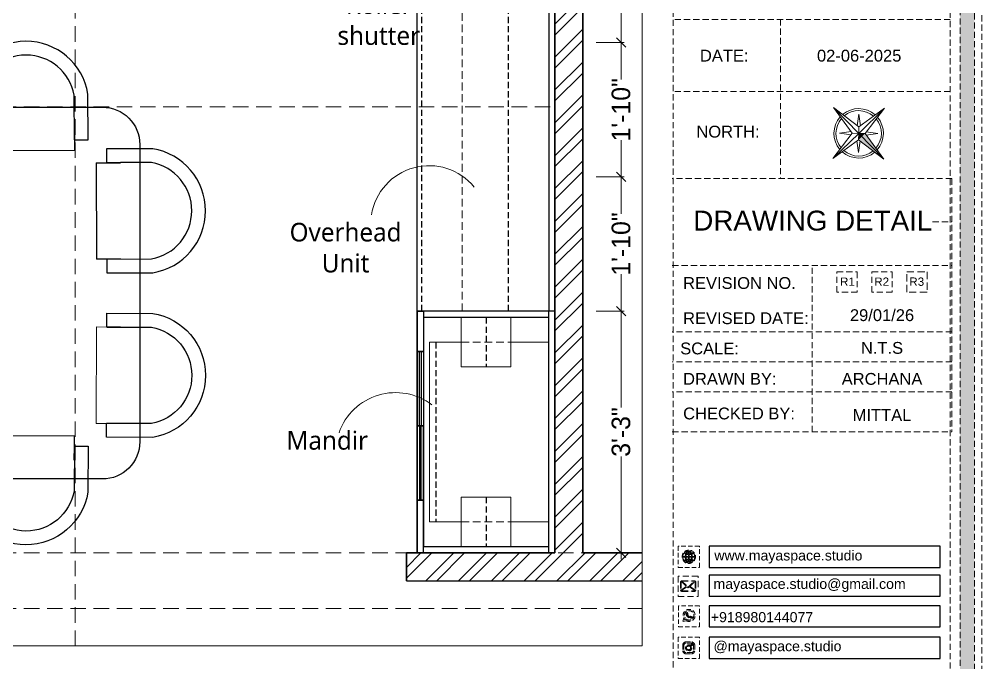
# Model space of a CAD drawing. Header units: millimetres. Extents: x 56222 to 3066687, y -650199 to -121287.
# Drawn here: x 140081.4 to 140236.8, y -185705.1 to -185601.3 of the extents above; entities that cross this region are included whole.
import ezdxf
from ezdxf.enums import TextEntityAlignment as Align

# ---------------------------------------------------------------- set-up
doc = ezdxf.new("R2010")
doc.units = ezdxf.units.MM
doc.header["$MEASUREMENT"] = 0
doc.header["$PDMODE"] = 35
for name, pattern in [('DASHED', [0.75, 0.5, -0.25]), ('DASHED2', [0.375, 0.25, -0.125]), ('DASHEDX2', [1.5, 1, -0.5]), ('HIDDEN', [0.375, 0.25, -0.125])]:
    doc.linetypes.add(name, pattern=pattern)
doc.layers.get('Defpoints').update_dxf_attribs({"color": 220})
doc.layers.add('AR HATCH-7', color=7, linetype='Continuous')
doc.layers.add('str coll', color=6, linetype='Continuous')
for name, color, linetype, lineweight in [('Dimension', 10, 'DASHEDX2', 20), ('el', 7, 'Continuous', 20), ('FIRST FLOOR ( DW_RAIL )', 7, 'Continuous', 9), ('FUR1', 22, 'Continuous', 0), ('FURNITURE', 32, 'Continuous', 9), ('furniture dimensions', 1, 'DASHED', 0), ('GROUND FLOOR', 7, 'Continuous', 9), ('Labelling', 1, 'Continuous', 25), ('NAME PLATE', 7, 'Continuous', 25), ('title block', 7, 'Continuous', 9), ('wall', 7, 'Continuous', 30)]:
    doc.layers.add(name, color=color, linetype=linetype, lineweight=lineweight)
doc.layers.add('hatch', color=250, linetype='Continuous', lineweight=9, transparency=0.5)
doc.styles.add('Arial', font='arial.ttf')
doc.styles.add('century g', font='GOTHIC.TTF')
doc.styles.get("Standard").update_dxf_attribs({"font": 'arial.ttf', "height": 6})
doc.styles.add('style4', font='ARIALN.TTF')
doc.dimstyles.new('Archana', dxfattribs={"dimtxt": 2, "dimasz": 0.75, "dimexe": 0.5, "dimexo": 0.5, "dimgap": 0, "dimtad": 0, "dimzin": 0, "dimdsep": 46, "dimlunit": 4, "dimtxsty": 'century g', "dimblk": 'OBLIQUE', "dimcen": 0, "dimdle": 1, "dimclrd": 256, "dimclre": 256, "dimclrt": 256, "dimadec": 0, "dimazin": 0, "dimtfac": 1, "dimtofl": 0, "dimtmove": 1, "dimatfit": 3, "dimfxl": 1, "dimfxlon": 1, "dimtolj": 1, "dimtzin": 0, "dimlwd": -1, "dimlwe": -1, "dimarcsym": 0})
pattern_1 = [(45, (-129.534, -1486.0235), (-2.65165043, 2.65165043), []), (45, (-127.7663, -1486.0235), (-2.65165043, 2.65165043), [])]

# ---------------------------------------------------------------- blocks, each defined once
blk = doc.blocks.new('SD DSD')
at = {"layer": 'FURNITURE', "lineweight": 25}
for p, q in [((3348486.7, -514623.32), (3348486.68, -514619.42)), ((3348502.23, -514619.34), (3348502.25, -514623.25)), ((3348486.7, -514623.32), (3348502.25, -514623.25)), ((3348483.69, -514625.26), (3348479.79, -514625.25)), ((3348483.69, -514625.26), (3348483.66, -514640.81)), ((3348505.76, -514625.26), (3348509.66, -514625.25)), ((3348505.76, -514625.26), (3348505.79, -514640.81)), ((3348479.75, -514640.8), (3348483.66, -514640.81)), ((3348509.7, -514640.8), (3348505.79, -514640.81)), ((3348479.75, -514651.77), (3348483.66, -514651.76)), ((3348483.69, -514667.31), (3348483.66, -514651.76)), ((3348483.69, -514667.31), (3348479.79, -514667.32)), ((3348486.7, -514669.25), (3348486.68, -514673.16)), ((3348486.7, -514669.25), (3348502.25, -514669.32)), ((3348502.23, -514673.23), (3348502.25, -514669.32))]:
    blk.add_line(p, q, dxfattribs=at)
at = {"layer": 'FURNITURE'}
for p, q in [((3348505.76, -514667.31), (3348505.79, -514651.76)), ((3348509.7, -514651.77), (3348505.79, -514651.76)), ((3348505.76, -514667.31), (3348509.66, -514667.32))]:
    blk.add_line(p, q, dxfattribs=at)
at = {"layer": 'FURNITURE', "lineweight": 25, "flags": 128}
for points in [[(3348502.23, -514621.56), (3348504.46, -514621.55), (3348504.42, -514614.17, 0.853613), (3348484.42, -514614.22), (3348484.46, -514621.65), (3348486.68, -514621.64)], [(3348502.22, -514619.34), (3348502.23, -514621.56), (3348502.2, -514614.36, 0.835758), (3348486.65, -514614.39), (3348486.67, -514619.42), (3348486.68, -514621.64)], [(3348481.97, -514640.8), (3348481.97, -514643.02), (3348474.58, -514643.01, -0.853613), (3348474.58, -514623.01), (3348482.01, -514623.02), (3348482.01, -514625.25)], [(3348507.48, -514640.8), (3348507.48, -514643.02), (3348514.87, -514643.01, 0.853613), (3348514.87, -514623.01), (3348507.44, -514623.02), (3348507.44, -514625.25)], [(3348479.75, -514640.79), (3348481.97, -514640.8), (3348474.77, -514640.78, -0.835758), (3348474.76, -514625.23), (3348479.79, -514625.24), (3348482.01, -514625.25)], [(3348509.7, -514640.79), (3348507.48, -514640.8), (3348514.68, -514640.78, 0.835758), (3348514.69, -514625.23), (3348509.66, -514625.24), (3348507.44, -514625.25)], [(3348481.97, -514651.77), (3348481.97, -514649.55), (3348474.58, -514649.57, 0.853613), (3348474.58, -514669.57), (3348482.01, -514669.55), (3348482.01, -514667.32)], [(3348507.48, -514651.77), (3348507.48, -514649.55), (3348514.87, -514649.57, -0.853613), (3348514.87, -514669.57), (3348507.44, -514669.55), (3348507.44, -514667.32)], [(3348479.75, -514651.78), (3348481.97, -514651.77), (3348474.77, -514651.79, 0.835758), (3348474.76, -514667.34), (3348479.79, -514667.33), (3348482.01, -514667.33)], [(3348509.7, -514651.78), (3348507.48, -514651.77), (3348514.68, -514651.79, -0.835758), (3348514.69, -514667.34), (3348509.66, -514667.33), (3348507.44, -514667.33)], [(3348502.23, -514671.01), (3348504.46, -514671.02), (3348504.42, -514678.4, -0.853613), (3348484.42, -514678.36), (3348484.46, -514670.92), (3348486.68, -514670.93)], [(3348502.22, -514673.23), (3348502.23, -514671.01), (3348502.2, -514678.21, -0.835758), (3348486.65, -514678.18), (3348486.67, -514673.16), (3348486.68, -514670.93)]]:
    blk.add_lwpolyline(points, format="xyb", dxfattribs=at)
at = {"layer": 'FURNITURE', "lineweight": 30}
blk.add_lwpolyline([(3348506.78, -514676.29), (3348482.68, -514676.29, -0.414214), (3348476.68, -514670.29), (3348476.68, -514622.29, -0.414214), (3348482.68, -514616.29), (3348506.78, -514616.29, -0.414214), (3348512.78, -514622.29), (3348512.78, -514670.29, -0.414214)], format="xyb", close=True, dxfattribs=at)
blk = doc.blocks.new('aggerg')
at = {"layer": 'Dimension', "color": 42, "true_color": 0xd39e00}
blk.add_lwpolyline([(-1.41, 1.41), (1.41, 1.41), (1.41, -1.41), (-1.41, -1.41)], close=True, dxfattribs=at)
at = {"layer": 'NAME PLATE', "lineweight": 0, "insert": (-0.03, 0.62), "char_height": 1.151, "width": 2.2458, "attachment_point": 2, "style": 'Arial'}
blk.add_mtext('R3', dxfattribs=at)
blk = doc.blocks.new('QEGW4TG')
at = {"layer": 'Dimension', "true_color": 0x000000}
h = blk.add_hatch(color=18, dxfattribs=at)
h.dxf.hatch_style = 1
h.paths.add_polyline_path([(2.69, 1.93, 0.170513), (2.95, 1.97, 0.190337), (3.11, 2.18, 0.316231), (3.07, 2.28), (2.79, 2.37, 0.273721), (2.69, 2.34, 0.040749), (2.63, 2.27, -0.441282), (2.53, 2.25, -0.11828), (2.06, 2.64, -0.441282), (2.07, 2.74, 0.040749), (2.13, 2.81, 0.290083), (2.14, 2.92), (2.01, 3.18, 0.316231), (1.91, 3.2, 0.190337), (1.73, 3, 0.170513), (1.72, 2.74, 0.252784)], flags=0)
h.paths.add_polyline_path([(1.19, 1.98), (1.03, 1.3, 0.550912), (1.11, 1.23), (1.75, 1.39, 6.344125)])
h.paths.add_polyline_path([(1.81, 1.7), (1.4, 1.6), (1.5, 2.03, -9.071339)], flags=16)
h.paths.add_polyline_path([(3.11, 2.16, -0.17811), (2.95, 1.97, -0.170513), (2.69, 1.93, -0.252784), (1.72, 2.74, -0.170513), (1.73, 3, -0.17811), (1.89, 3.19, -0.370089), (2.01, 3.18), (2.14, 2.92, -0.307185), (2.13, 2.8, -0.041087), (2.06, 2.73, 0.321676), (2.05, 2.65, 0.126524), (2.55, 2.24, 0.312216), (2.62, 2.26, -0.041087), (2.68, 2.34, -0.290673), (2.79, 2.37), (3.07, 2.28, -0.370089)], flags=0)
h = blk.add_hatch(color=18, dxfattribs=at)
h.dxf.hatch_style = 1
h.paths.add_polyline_path([(2.79, 2.37, 0.273721), (2.69, 2.34, 0.040749), (2.63, 2.27, -0.441282), (2.53, 2.25, -0.11828), (2.06, 2.64, -0.441282), (2.07, 2.74, 0.040749), (2.13, 2.81, 0.290083), (2.14, 2.92), (2.01, 3.18, 0.316231), (1.91, 3.2, 0.190337), (1.73, 3, 0.170513), (1.72, 2.74, 0.252784), (2.69, 1.93, 0.170513), (2.95, 1.97, 0.190337), (3.11, 2.18, 0.316231), (3.07, 2.28)])
for p, q in [((2.01, 3.18), (2.14, 2.92)), ((3.07, 2.28), (2.8, 2.36)), ((1.19, 1.98), (1.03, 1.3)), ((1.1, 1.23), (1.75, 1.39)), ((1.5, 2.03), (1.4, 1.6)), ((1.4, 1.6), (1.81, 1.7))]:
    blk.add_line(p, q)
blk.add_lwpolyline([(0, 0), (4.68, 0), (4.68, 4.68), (0, 4.68)], close=True)
for centre, radius, start, end in [((2.39, 2.56), 1.34, 241.4727, 205.6422), ((2.39, 2.56), 1.04, 235.9962, 210.8333), ((2.09, 2.87), 0.39, 159.7007, 198.4072), ((2.96, 3.23), 1.33, 201.4218, 258.1669), ((2.07, 2.87), 0.364, 118.9685, 159.3648), ((1.94, 3.12), 0.0896, 41.8985, 123.1344), ((2.11, 2.68), 0.066, 135.9932, 224.8892), ((1.67, 3.16), 0.586, 312.4617, 321.8728), ((3.12, 3.42), 1.31, 216.5455, 243.5279), ((2.05, 2.87), 0.104, 320.3924, 28.6971), ((2.57, 2.3), 0.066, 234.2482, 323.1441), ((3.11, 1.94), 0.586, 137.2645, 146.6756), ((2.76, 2.27), 0.104, 70.4402, 138.745), ((2.76, 2.29), 0.364, 299.7725, 340.1688), ((3.03, 2.2), 0.0896, 336.0029, 57.2388), ((1.09, 1.29), 0.0598, 164.8483, 282.1458), ((2.75, 2.31), 0.39, 260.7301, 299.4366)]:
    blk.add_arc(centre, radius, start, end)
blk = doc.blocks.new('ASGERG')
at = {"layer": 'Dimension', "true_color": 0x000000}
h = blk.add_hatch(color=18, dxfattribs=at)
h.dxf.hatch_style = 1
h.paths.add_polyline_path([(0.99, 1.7, 0.353872), (1.69, 1.03), (2.96, 1.03, 0.353872), (3.66, 1.7), (3.66, 2.99, 0.353872), (2.96, 3.67), (1.69, 3.67, 0.353872), (0.99, 2.99)])
h.paths.add_polyline_path([(1.27, 2.97, -0.353872), (1.72, 3.4), (2.94, 3.4, -0.353872), (3.38, 2.97), (3.38, 1.72, -0.353872), (2.94, 1.3), (1.72, 1.3, -0.353872), (1.27, 1.72)], flags=16)
h.paths.add_polyline_path([(3.02, 2.35, -1), (1.64, 2.35, -1)], flags=0)
h.paths.add_polyline_path([(2.74, 2.35, -1), (1.92, 2.35, -1)], flags=0)
h.paths.add_polyline_path([(2.86, 3.02, -1), (3.19, 3.02, -1)], flags=0)
h.paths.add_polyline_path([(1.64, 2.35, 1), (3.02, 2.35, 1)], flags=0)
h = blk.add_hatch(color=18, dxfattribs=at)
h.dxf.hatch_style = 1
h.paths.add_polyline_path([(1.64, 2.35, 1), (3.02, 2.35, 1)])
h.paths.add_polyline_path([(2.74, 2.35, -1), (1.92, 2.35, -1)], flags=16)
h = blk.add_hatch(color=18, dxfattribs=at)
h.dxf.hatch_style = 1
h.paths.add_polyline_path([(3.19, 3.02, 1), (2.86, 3.02, 1)])
for p, q in [((0.99, 2.99), (0.99, 1.7)), ((1.27, 2.97), (1.27, 1.72)), ((1.69, 3.67), (2.96, 3.67)), ((2.94, 3.4), (1.72, 3.4)), ((3.38, 2.97), (3.38, 1.72)), ((3.66, 2.99), (3.66, 1.7)), ((1.69, 1.03), (2.96, 1.03)), ((2.94, 1.3), (1.72, 1.3))]:
    blk.add_line(p, q)
blk.add_lwpolyline([(0, 0), (4.68, 0), (4.68, 4.68), (0, 4.68)], close=True)
for centre, radius in [((2.33, 2.35), 0.694), ((2.33, 2.35), 0.414), ((3.02, 3.02), 0.168)]:
    blk.add_circle(centre, radius)
for centre, radius, start, end in [((1.76, 2.89), 0.778, 94.8631, 172.8127), ((1.76, 2.91), 0.491, 94.8631, 172.8127), ((2.9, 2.91), 0.491, 7.1873, 85.1369), ((2.89, 2.89), 0.778, 7.1873, 85.1369), ((1.76, 1.8), 0.778, 187.1873, 265.1369), ((1.76, 1.78), 0.491, 187.1873, 265.1369), ((2.9, 1.78), 0.491, 274.8631, 352.8127), ((2.89, 1.8), 0.778, 274.8631, 352.8127)]:
    blk.add_arc(centre, radius, start, end)
blk = doc.blocks.new('DTGWEGEARG')
at = {"layer": 'Dimension', "true_color": 0x000000}
h = blk.add_hatch(color=18, dxfattribs=at)
h.dxf.hatch_style = 1
h.paths.add_polyline_path([(3.83, 2.34, 1), (0.85, 2.34, 1)])
h.paths.add_polyline_path([(2.51, 1.01, 0.105795), (2.96, 1.58, -0.055205), (3.3, 1.41, -0.169822)], flags=16)
h.paths.add_polyline_path([(2.41, 1.12), (2.41, 1.69, -0.058279), (2.81, 1.63, -0.103353)], flags=16)
h.paths.add_polyline_path([(2.26, 1.13, -0.101741), (1.87, 1.63, -0.057171), (2.26, 1.69)], flags=16)
h.paths.add_polyline_path([(2.17, 1.01, -0.169822), (1.38, 1.41, -0.055205), (1.72, 1.58, 0.105795)], flags=16)
h.paths.add_polyline_path([(3.02, 1.72, 0.081336), (3.13, 2.27), (3.68, 2.27, -0.152069), (3.4, 1.52, 0.05687)], flags=16)
h.paths.add_polyline_path([(2.87, 1.77, 0.061945), (2.41, 1.84), (2.41, 2.27), (2.98, 2.27, -0.081344)], flags=16)
h.paths.add_polyline_path([(2.26, 1.84, 0.060923), (1.8, 1.77, -0.081344), (1.7, 2.27), (2.26, 2.27)], flags=16)
h.paths.add_polyline_path([(1.66, 1.72, 0.05687), (1.28, 1.52, -0.152069), (1, 2.27), (1.55, 2.27, 0.081336)], flags=16)
h.paths.add_polyline_path([(2.41, 2.42), (2.41, 2.83, 0.061945), (2.87, 2.91, -0.080009), (2.98, 2.42)], flags=16)
h.paths.add_polyline_path([(3.13, 2.42, 0.080116), (3.02, 2.96, 0.05687), (3.4, 3.16, 0.028258), (3.3, 3.27, -0.055205), (2.96, 3.1, 0.105795), (2.51, 3.67, -0.36029), (3.68, 2.42)], flags=16)
h.paths.add_polyline_path([(2.26, 2.42), (1.7, 2.42, -0.080009), (1.8, 2.91, 0.060923), (2.26, 2.84)], flags=16)
h.paths.add_polyline_path([(1.55, 2.42), (1, 2.42, -0.150466), (1.28, 3.16, 0.05687), (1.66, 2.96, 0.080116)], flags=16)
h.paths.add_polyline_path([(2.41, 2.98), (2.41, 3.56, -0.103353), (2.81, 3.05, -0.058279)], flags=16)
h.paths.add_polyline_path([(2.26, 2.99, -0.057171), (1.87, 3.05, -0.101741), (2.26, 3.55)], flags=16)
h.paths.add_polyline_path([(1.72, 3.1, -0.055205), (1.38, 3.27, -0.169822), (2.17, 3.67, 0.105795)], flags=16)
blk.add_lwpolyline([(0, 0), (4.68, 0), (4.68, 4.68), (0, 4.68)], close=True)
at = {"layer": 'Dimension', "color": 18, "true_color": 0x000000}
for p, q in [((1, 2.42), (1.55, 2.42)), ((1, 2.27), (1.55, 2.27)), ((1.7, 2.42), (2.26, 2.42)), ((1.7, 2.27), (2.26, 2.27)), ((2.26, 3.55), (2.26, 2.99)), ((2.26, 2.84), (2.26, 2.42)), ((2.26, 2.27), (2.26, 1.84)), ((2.41, 3.56), (2.41, 2.98)), ((2.41, 2.83), (2.41, 2.42)), ((2.41, 2.42), (2.98, 2.42)), ((2.41, 2.27), (2.98, 2.27)), ((2.41, 2.27), (2.41, 1.84)), ((3.13, 2.42), (3.68, 2.42)), ((3.13, 2.27), (3.68, 2.27)), ((2.26, 1.69), (2.26, 1.13)), ((2.41, 1.69), (2.41, 1.12))]:
    blk.add_line(p, q, dxfattribs=at)
blk.add_circle((2.34, 2.34), 1.49, dxfattribs=at)
for centre, radius, start, end in [((2.34, 2.34), 1.34, 142.3819, 176.6093), ((2.34, 2.34), 1.34, 183.0315, 217.6181), ((2.34, 4.74), 1.9, 236.1399, 249.1595), ((2.34, 2.34), 1.34, 97.3549, 135.9073), ((2.34, 4.74), 1.75, 236.7417, 249.3811), ((3.28, 2.34), 1.73, 159.0567, 177.3789), ((3.28, 2.34), 1.73, 182.3435, 200.9433), ((3.28, 2.34), 1.58, 158.8325, 177.1302), ((3.28, 2.34), 1.58, 182.5658, 201.1675), ((3.28, 2.34), 1.73, 129.9301, 154.0867), ((2.34, 4.74), 1.9, 253.6799, 267.6253), ((3.28, 2.34), 1.58, 130.1073, 153.3446), ((2.34, 4.74), 1.75, 254.3336, 267.422), ((1.4, 2.34), 1.58, 26.6554, 50.2584), ((2.34, 4.74), 1.75, 272.3248, 285.6664), ((2.34, 4.74), 1.9, 272.1415, 286.3201), ((2.34, 2.34), 1.34, 3.3907, 82.6451), ((1.4, 2.34), 1.73, 25.9133, 50.0699), ((1.4, 2.34), 1.58, 2.8698, 21.1675), ((1.4, 2.34), 1.58, 338.8325, 357.4342), ((2.34, 4.74), 1.75, 290.6189, 303.2583), ((2.34, 4.74), 1.9, 290.8405, 303.8601), ((1.4, 2.34), 1.73, 2.6211, 20.9433), ((1.4, 2.34), 1.73, 339.0567, 357.6565), ((2.34, 2.34), 1.34, 322.3819, 356.9685), ((2.34, -0.06), 1.9, 110.8405, 123.8601), ((2.34, -0.06), 1.75, 110.6189, 123.2583), ((2.34, 2.34), 1.34, 224.0927, 262.6451), ((3.28, 2.34), 1.73, 205.9133, 230.0699), ((2.34, -0.06), 1.9, 92.3747, 106.3201), ((2.34, -0.06), 1.75, 92.578, 105.6664), ((3.28, 2.34), 1.58, 206.6554, 229.8927), ((2.34, -0.06), 1.9, 73.6799, 87.8585), ((2.34, -0.06), 1.75, 74.3336, 87.6752), ((1.4, 2.34), 1.58, 309.7416, 333.3446), ((1.4, 2.34), 1.73, 309.9301, 334.0867), ((2.34, 2.34), 1.34, 277.3549, 315.9073), ((2.34, -0.06), 1.75, 56.7417, 69.3811), ((2.34, -0.06), 1.9, 56.1399, 69.1595)]:
    blk.add_arc(centre, radius, start, end, dxfattribs=at)
blk = doc.blocks.new('4t')
at = {"transparency": 33554607}
h = blk.add_hatch(color=1, dxfattribs=at)
h.dxf.hatch_style = 1
h.paths.add_polyline_path([(45531.33, -35822.29), (45529.23, -35821.83), (45528.09, -35837.01)])
h = blk.add_hatch(color=1, dxfattribs=at)
h.dxf.hatch_style = 1
h.paths.add_polyline_path([(45531.8, -35820.19), (45529.23, -35821.83), (45531.33, -35822.29)])
h = blk.add_hatch(color=1, dxfattribs=at)
h.dxf.hatch_style = 1
h.paths.add_polyline_path([(45531.8, -35820.19), (45531.33, -35822.29), (45533.44, -35822.75)])
h = blk.add_hatch(color=1, dxfattribs=at)
h.dxf.hatch_style = 1
h.paths.add_polyline_path([(45533.44, -35822.75), (45531.33, -35822.29), (45528.09, -35837.01)])
at = {"layer": 'title block', "color": 7, "lineweight": 9}
for p, q in [((45535.51, -35803.37), (45530.16, -35817.62)), ((45535.51, -35803.37), (45531.8, -35820.19)), ((45534.36, -35818.55), (45535.51, -35803.37)), ((45530.5, -35816.7), (45526.88, -35812.49)), ((45526.88, -35812.49), (45529.18, -35817.55)), ((45530.16, -35817.62), (45514.98, -35816.48)), ((45514.98, -35816.48), (45529.23, -35821.83)), ((45514.98, -35816.48), (45531.8, -35820.19)), ((45539.5, -35815.27), (45534.44, -35817.57)), ((45535.28, -35818.89), (45539.5, -35815.27)), ((45528.31, -35821.48), (45524.1, -35825.11)), ((45531.8, -35820.19), (45528.09, -35837.01)), ((45529.23, -35821.83), (45528.09, -35837.01)), ((45531.8, -35820.19), (45529.23, -35821.83)), ((45531.8, -35820.19), (45530.16, -35817.62)), ((45534.36, -35818.55), (45531.8, -35820.19)), ((45533.44, -35822.75), (45531.8, -35820.19)), ((45531.8, -35820.19), (45548.62, -35823.9)), ((45548.62, -35823.9), (45534.36, -35818.55)), ((45524.1, -35825.11), (45529.16, -35822.81)), ((45528.09, -35837.01), (45533.44, -35822.75)), ((45533.09, -35823.67), (45536.71, -35827.89)), ((45533.44, -35822.75), (45548.62, -35823.9)), ((45536.71, -35827.89), (45534.42, -35822.83))]:
    blk.add_line(p, q, dxfattribs=at)
for radius, start, end in [(11.79, 81.36, 163.7665), (10.83, 82.4286, 162.6979), (10.83, 352.4286, 72.6979), (11.79, 351.36, 73.7665), (11.79, 171.36, 253.7665), (10.83, 172.4286, 252.6979), (11.79, 261.36, 343.7665), (10.83, 262.4286, 342.6979)]:
    blk.add_arc((45531.8, -35820.19), radius, start, end, dxfattribs=at)
blk = doc.blocks.new('_Oblique')
at = {"layer": 'wall', "color": 0, "lineweight": -2}
blk.add_line((-0.5, -0.5), (0.5, 0.5), dxfattribs=at)
blk = doc.blocks.new('*D299')
at = {"layer": 'Defpoints', "color": 0, "linetype": 'Continuous', "lineweight": 30, "transparency": 16777216}
for p in [(140167.92, -185583.39), (140167.92, -185605.05), (140178.59, -185605.05)]:
    blk.add_point(p, dxfattribs=at)
at = {"layer": 'furniture dimensions', "color": 5, "linetype": 'ByBlock', "transparency": 16777216}
blk.add_line((140174.59, -185583.39), (140179.09, -185583.39), dxfattribs=at)
at = {"layer": 'furniture dimensions', "color": 5, "linetype": 'Continuous', "transparency": 16777216}
for p, q in [((140178.59, -185582.39), (140178.59, -185589.34)), ((140178.59, -185606.05), (140178.59, -185599.1)), ((140174.59, -185605.05), (140179.09, -185605.05))]:
    blk.add_line(p, q, dxfattribs=at)
at = {"layer": 'furniture dimensions', "color": 5, "linetype": 'Continuous', "transparency": 16777216, "xscale": 1.5, "yscale": 1.5, "zscale": 1.5}
for p, rotation in [((140178.59, -185583.39), 90), ((140178.59, -185605.05), 270)]:
    blk.add_blockref('_Oblique', p, dxfattribs=dict(at, rotation=rotation))
at = {"layer": 'furniture dimensions', "linetype": 'Continuous', "lineweight": 0, "transparency": 16777216, "insert": (140178.59, -185594.22), "char_height": 3, "attachment_point": 5, "rotation": 90, "style": 'century g'}
blk.add_mtext('\\A1;1\'-10"', dxfattribs=at)
blk = doc.blocks.new('*D300')
at = {"layer": 'Defpoints', "color": 0, "linetype": 'Continuous', "lineweight": 30, "transparency": 16777216}
for p in [(140167.92, -185605.05), (140167.92, -185626.72), (140178.59, -185626.72)]:
    blk.add_point(p, dxfattribs=at)
at = {"layer": 'furniture dimensions', "color": 5, "linetype": 'ByBlock', "transparency": 16777216}
blk.add_line((140174.59, -185605.05), (140179.09, -185605.05), dxfattribs=at)
at = {"layer": 'furniture dimensions', "color": 5, "linetype": 'Continuous', "transparency": 16777216}
for p, q in [((140178.59, -185604.05), (140178.59, -185611.01)), ((140178.59, -185627.72), (140178.59, -185620.77)), ((140174.59, -185626.72), (140179.09, -185626.72))]:
    blk.add_line(p, q, dxfattribs=at)
at = {"layer": 'furniture dimensions', "color": 5, "linetype": 'Continuous', "transparency": 16777216, "xscale": 1.5, "yscale": 1.5, "zscale": 1.5}
for p, rotation in [((140178.59, -185605.05), 90), ((140178.59, -185626.72), 270)]:
    blk.add_blockref('_Oblique', p, dxfattribs=dict(at, rotation=rotation))
at = {"layer": 'furniture dimensions', "linetype": 'Continuous', "lineweight": 0, "transparency": 16777216, "insert": (140178.59, -185615.89), "char_height": 3, "attachment_point": 5, "rotation": 90, "style": 'century g'}
blk.add_mtext('\\A1;1\'-10"', dxfattribs=at)
blk = doc.blocks.new('*D301')
at = {"layer": 'Defpoints', "color": 0, "linetype": 'Continuous', "lineweight": 30, "transparency": 16777216}
for p in [(140167.92, -185626.72), (140167.92, -185648.39), (140178.59, -185648.39)]:
    blk.add_point(p, dxfattribs=at)
at = {"layer": 'furniture dimensions', "color": 5, "linetype": 'ByBlock', "transparency": 16777216}
blk.add_line((140174.59, -185626.72), (140179.09, -185626.72), dxfattribs=at)
at = {"layer": 'furniture dimensions', "color": 5, "linetype": 'Continuous', "transparency": 16777216}
for p, q in [((140178.59, -185625.72), (140178.59, -185632.68)), ((140178.59, -185649.39), (140178.59, -185642.43)), ((140174.59, -185648.39), (140179.09, -185648.39))]:
    blk.add_line(p, q, dxfattribs=at)
at = {"layer": 'furniture dimensions', "color": 5, "linetype": 'Continuous', "transparency": 16777216, "xscale": 1.5, "yscale": 1.5, "zscale": 1.5}
for p, rotation in [((140178.59, -185626.72), 90), ((140178.59, -185648.39), 270)]:
    blk.add_blockref('_Oblique', p, dxfattribs=dict(at, rotation=rotation))
at = {"layer": 'furniture dimensions', "linetype": 'Continuous', "lineweight": 0, "transparency": 16777216, "insert": (140178.59, -185637.55), "char_height": 3, "attachment_point": 5, "rotation": 90, "style": 'century g'}
blk.add_mtext('\\A1;1\'-10"', dxfattribs=at)
blk = doc.blocks.new('*D302')
at = {"layer": 'Defpoints', "color": 0, "linetype": 'Continuous', "lineweight": 30, "transparency": 16777216}
for p in [(140167.92, -185648.39), (140167.92, -185687.39), (140178.59, -185687.39)]:
    blk.add_point(p, dxfattribs=at)
at = {"layer": 'furniture dimensions', "color": 5, "linetype": 'ByBlock', "transparency": 16777216}
blk.add_line((140174.59, -185648.39), (140179.09, -185648.39), dxfattribs=at)
at = {"layer": 'furniture dimensions', "color": 5, "linetype": 'Continuous', "transparency": 16777216}
for p, q in [((140178.59, -185647.39), (140178.59, -185663.94)), ((140178.59, -185688.39), (140178.59, -185671.83)), ((140174.59, -185687.39), (140179.09, -185687.39))]:
    blk.add_line(p, q, dxfattribs=at)
at = {"layer": 'furniture dimensions', "color": 5, "linetype": 'Continuous', "transparency": 16777216, "xscale": 1.5, "yscale": 1.5, "zscale": 1.5}
for p, rotation in [((140178.59, -185648.39), 90), ((140178.59, -185687.39), 270)]:
    blk.add_blockref('_Oblique', p, dxfattribs=dict(at, rotation=rotation))
at = {"layer": 'furniture dimensions', "linetype": 'Continuous', "lineweight": 0, "transparency": 16777216, "insert": (140178.59, -185667.89), "char_height": 3, "attachment_point": 5, "rotation": 90, "style": 'century g'}
blk.add_mtext('\\A1;3\'-3"', dxfattribs=at)

msp = doc.modelspace()

# ---------------------------------------------------------------- hatches: boundary and pattern name
at = {"layer": 'AR HATCH-7', "lineweight": 18, "true_color": 0x939598, "transparency": 33554610}
h = msp.add_hatch(dxfattribs=at)
h.set_pattern_fill('ANSI32', color=252, scale=10)
h.set_pattern_definition(pattern_1)
h.paths.add_polyline_path([(140045.42, -185549.39), (139993.92, -185549.39), (139993.92, -185558.39), (140045.42, -185558.39)])
h.paths.add_polyline_path([(139960.92, -185549.39), (139935.92, -185549.39), (139935.92, -185558.39), (139960.92, -185558.39)])
h.paths.add_polyline_path([(139935.92, -185564.39), (139926.92, -185564.39), (139926.92, -185586.89), (139935.92, -185586.89), (139935.92, -185574.89)])
h.paths.add_polyline_path([(139935.92, -185658.89), (139926.92, -185658.89), (139926.92, -185676.89), (139935.92, -185676.89)])
h.paths.add_polyline_path([(139968.92, -185641.23), (139968.92, -185631.59), (139962.44, -185631.59), (139962.44, -185641.23)], flags=9)
h.paths.add_polyline_path([(140042.14, -185683.17), (140056.03, -185683.17), (140056.03, -185670.95), (140042.14, -185670.95)], flags=9)
h.paths.add_polyline_path([(139969.13, -185684.32), (139979.96, -185684.32), (139979.96, -185677.27), (139969.13, -185677.27)], flags=9)
h.paths.add_polyline_path([(139967.57, -185658.17), (139987.37, -185658.17), (139987.37, -185645.99), (139967.57, -185645.99)], flags=9)
h.paths.add_polyline_path([(140014.61, -185634.82), (140019.74, -185634.82), (140019.74, -185627.47), (140014.61, -185627.47)], flags=9)
h.paths.add_polyline_path([(140022.34, -185626.91), (140027.45, -185626.91), (140027.45, -185619.55), (140022.34, -185619.55)], flags=9)
h.paths.add_polyline_path([(140030.97, -185635.13), (140036.35, -185635.13), (140036.35, -185627.78), (140030.97, -185627.78)], flags=9)
h.paths.add_polyline_path([(140022.19, -185642.85), (140027.58, -185642.85), (140027.58, -185635.5), (140022.19, -185635.5)], flags=9)
h.paths.add_polyline_path([(140005.48, -185666.47), (140044.82, -185666.47), (140044.82, -185651.4), (140005.48, -185651.4)], flags=9)
h.paths.add_polyline_path([(140181.76, -185575.72), (140181.76, -185566.08), (140175.28, -185566.08), (140175.28, -185575.72)], flags=9)
h.paths.add_polyline_path([(140181.72, -185600.44), (140181.72, -185588.49), (140175.24, -185588.49), (140175.24, -185600.44)], flags=9)
h.paths.add_polyline_path([(140181.72, -185622.11), (140181.72, -185610.16), (140175.24, -185610.16), (140175.24, -185622.11)], flags=9)
h.paths.add_polyline_path([(140181.72, -185643.78), (140181.72, -185631.83), (140175.24, -185631.83), (140175.24, -185643.78)], flags=9)
h.paths.add_polyline_path([(140181.72, -185672.73), (140181.72, -185663.1), (140175.24, -185663.1), (140175.24, -185672.73)], flags=9)
h.paths.add_polyline_path([(140124.28, -185644.04), (140144.08, -185644.04), (140144.08, -185631.86), (140124.28, -185631.86)], flags=9)
h.paths.add_polyline_path([(140123.5, -185672.58), (140138.42, -185672.58), (140138.42, -185665.53), (140123.5, -185665.53)], flags=9)
h = msp.add_hatch(dxfattribs=at)
h.set_pattern_fill('ANSI32', color=252, scale=10)
h.set_pattern_definition(pattern_1)
h.paths.add_polyline_path([(140181.92, -185549.39), (140090.42, -185549.39), (140090.42, -185558.39), (140163.92, -185558.39), (140181.99, -185558.39)])
h.paths.add_polyline_path([(140172.42, -185558.39), (140167.92, -185558.39), (140167.92, -185687.39), (140172.42, -185687.39)])
h.paths.add_polyline_path([(140181.99, -185687.39), (140143.92, -185687.39), (140143.92, -185691.89), (140181.99, -185691.94)])
at = {"layer": 'Dimension', "true_color": 0xd39e00}
h = msp.add_hatch(color=42, dxfattribs=at)
h.paths.add_polyline_path([(139902.75, -185504.3), (139902.75, -185738.63), (140235.66, -185738.63), (140235.66, -185504.3)])
h.paths.add_polyline_path([(139905.09, -185506.64), (140233.33, -185506.64), (140233.33, -185736.3), (139905.09, -185736.3)], flags=16)
at = {"layer": 'Dimension', "true_color": 0x000000}
h = msp.add_hatch(color=18, dxfattribs=at)
h.dxf.hatch_style = 1
h.paths.add_polyline_path([(140190.41, -185693.62, 0.414214), (140190.66, -185693.37), (140190.66, -185692.13, 0.414214), (140190.41, -185691.88), (140188.44, -185691.88, 0.414214), (140188.19, -185692.13), (140188.19, -185693.37, 0.414214), (140188.44, -185693.62)])
h.paths.add_polyline_path([(140189.61, -185692.87), (140190.52, -185693.48, -0.198912), (140190.41, -185693.52), (140188.44, -185693.52, -0.198912), (140188.33, -185693.48), (140189.24, -185692.87), (140189.42, -185693.04)], flags=16)
h.paths.add_polyline_path([(140189.42, -185692.91), (140188.42, -185691.97, -0.028783), (140188.44, -185691.97), (140190.41, -185691.97, -0.028783), (140190.43, -185691.97)], flags=16)
h.paths.add_polyline_path([(140189.68, -185692.8), (140190.52, -185692.02, -0.202482), (140190.56, -185692.13), (140190.56, -185693.37, -0.043076), (140190.56, -185693.4)], flags=16)
h.paths.add_polyline_path([(140189.17, -185692.8), (140188.29, -185693.4, -0.043076), (140188.28, -185693.37), (140188.28, -185692.13, -0.202482), (140188.33, -185692.02)], flags=16)

# ---------------------------------------------------------------- linework, layer by layer
at = {"color": 18, "true_color": 0x000000, "elevation": 0.12}
for points in [[(140192.8, -185689.73), (140230.11, -185689.73), (140230.11, -185686.32), (140192.8, -185686.32)], [(140192.8, -185694.38), (140230.11, -185694.38), (140230.11, -185690.98), (140192.8, -185690.98)], [(140192.82, -185699.35), (140230.11, -185699.35), (140230.11, -185695.94), (140192.82, -185695.94)], [(140192.8, -185704.43), (140230.11, -185704.43), (140230.11, -185701.02), (140192.8, -185701.02)]]:
    msp.add_lwpolyline(points, close=True, dxfattribs=at)
at = {"layer": 'Dimension', "color": 42, "true_color": 0xd39e00}
for p, q in [((140231.75, -185601.3, 0.12), (140187.01, -185601.3, 0.12)), ((140204.32, -185601.3, 0.12), (140204.32, -185626.98, 0.12)), ((140231.75, -185612.92, 0.12), (140187.01, -185612.92, 0.12)), ((140232.02, -185626.98, 0.12), (140186.87, -185626.98, 0.12)), ((140232.02, -185626.98, 0.12), (140232.02, -185667.87, 0.12)), ((140228.9, -185633.99, 0.12), (140232.02, -185633.99, 0.12)), ((140186.87, -185641, 0.12), (140232.02, -185641, 0.12)), ((140209.45, -185667.87, 0.12), (140209.45, -185641, 0.12)), ((140232.02, -185651.74, 0.12), (140186.87, -185651.74, 0.12)), ((140232.02, -185656.58, 0.12), (140186.87, -185656.58, 0.12)), ((140232.02, -185661.43, 0.12), (140186.87, -185661.43, 0.12)), ((140186.87, -185667.87, 0.12), (140232.02, -185667.87, 0.12))]:
    msp.add_line(p, q, dxfattribs=at)
at = {"layer": 'Dimension', "color": 18, "true_color": 0x000000}
for p, q in [((140188.19, -185692.13, 0.12), (140188.19, -185693.37, 0.12)), ((140188.28, -185692.13, 0.12), (140188.28, -185693.37, 0.12)), ((140188.33, -185692.02, 0.12), (140189.17, -185692.8, 0.12)), ((140188.42, -185691.97, 0.12), (140189.42, -185692.91, 0.12)), ((140188.44, -185691.88, 0.12), (140190.41, -185691.88, 0.12)), ((140188.44, -185691.97, 0.12), (140190.41, -185691.97, 0.12)), ((140189.42, -185692.91, 0.12), (140190.43, -185691.97, 0.12)), ((140189.68, -185692.8, 0.12), (140190.52, -185692.02, 0.12)), ((140190.56, -185692.13, 0.12), (140190.56, -185693.37, 0.12)), ((140190.66, -185692.13, 0.12), (140190.66, -185693.37, 0.12)), ((140188.29, -185693.4, 0.12), (140189.17, -185692.8, 0.12)), ((140188.33, -185693.48, 0.12), (140189.24, -185692.87, 0.12)), ((140188.44, -185693.52, 0.12), (140190.41, -185693.52, 0.12)), ((140188.44, -185693.62, 0.12), (140190.41, -185693.62, 0.12)), ((140189.24, -185692.87, 0.12), (140189.42, -185693.04, 0.12)), ((140189.42, -185693.04, 0.12), (140189.61, -185692.87, 0.12)), ((140190.52, -185693.48, 0.12), (140189.61, -185692.87, 0.12)), ((140190.56, -185693.4, 0.12), (140189.68, -185692.8, 0.12))]:
    msp.add_line(p, q, dxfattribs=at)
at = {"layer": 'Dimension', "color": 42, "true_color": 0xd39e00, "elevation": 0.12}
for points in [[(139901.58, -185503.13), (140236.83, -185503.13), (140236.83, -185739.8), (139901.58, -185739.8)], [(139902.75, -185504.3), (140235.66, -185504.3), (140235.66, -185738.63), (139902.75, -185738.63)], [(139905.09, -185506.64), (140233.33, -185506.64), (140233.33, -185736.3), (139905.09, -185736.3)], [(140187.01, -185734.37), (140187.01, -185508.56), (140231.75, -185508.56), (140231.75, -185734.37)], [(140213.44, -185642.04), (140216.74, -185642.04), (140216.74, -185645.33), (140213.44, -185645.33)], [(140219.08, -185642.04), (140222.38, -185642.04), (140222.38, -185645.33), (140219.08, -185645.33)]]:
    msp.add_lwpolyline(points, close=True, dxfattribs=at)
at = {"layer": 'Dimension', "elevation": 0.12}
msp.add_lwpolyline([(140187.8, -185694.41), (140191.04, -185694.41), (140191.04, -185691.17), (140187.8, -185691.17)], close=True, dxfattribs=at)
at = {"layer": 'Dimension', "color": 18, "true_color": 0x000000}
for centre, radius, start, end in [((140188.44, -185692.13, 0.12), 0.248, 90, 180), ((140188.44, -185692.13, 0.12), 0.155, 134.2135, 180), ((140188.44, -185692.13, 0.12), 0.155, 90, 96.5948), ((140190.41, -185692.13, 0.12), 0.248, 0, 90), ((140190.41, -185692.13, 0.12), 0.155, 83.4052, 90), ((140190.41, -185692.13, 0.12), 0.155, 0, 45.7865), ((140188.44, -185693.37, 0.12), 0.248, 180, 270), ((140188.44, -185693.37, 0.12), 0.155, 180, 189.8662), ((140188.44, -185693.37, 0.12), 0.155, 225, 270), ((140190.41, -185693.37, 0.12), 0.248, 270, 0), ((140190.41, -185693.37, 0.12), 0.155, 270, 315), ((140190.41, -185693.37, 0.12), 0.155, 350.1338, 0)]:
    msp.add_arc(centre, radius, start, end, dxfattribs=at)
at = {"layer": 'el', "color": 4, "lineweight": 30, "ltscale": 10}
for points in [[(140146.05, -185654.89), (140146.29, -185654.89), (140146.29, -185666.89), (140146.05, -185666.89)], [(140146.05, -185678.89), (140146.29, -185678.89), (140146.29, -185666.89), (140146.05, -185666.89)]]:
    msp.add_lwpolyline(points, close=True, dxfattribs=at)
at = {"layer": 'FIRST FLOOR ( DW_RAIL )', "lineweight": 0}
msp.add_lwpolyline([(139913.42, -185540.49), (140181.99, -185540.49), (140181.99, -185702.42), (139913.42, -185702.42)], close=True, dxfattribs=at)
at = {"layer": 'FUR1', "color": 252, "true_color": 0x939598}
for centre, radius, start, end in [((140147.59, -185634.33), 9.42, 39.3468, 170.9573), ((140142.19, -185671.22), 9.69, 52.7258, 160.58)]:
    msp.add_arc(centre, radius, start, end, dxfattribs=at)
at = {"layer": 'FURNITURE', "lineweight": 30}
for p, q in [((140145.67, -185687.39), (140145.67, -185583.39)), ((140166.92, -185583.39), (140166.92, -185648.39)), ((140167.92, -185583.39), (140167.92, -185648.39)), ((140166.92, -185687.39), (140166.92, -185648.39)), ((140166.92, -185649.39), (140146.67, -185649.39)), ((140146.67, -185649.39), (140146.67, -185686.39)), ((140146.67, -185686.39), (140166.92, -185686.39))]:
    msp.add_line(p, q, dxfattribs=at)
at = {"layer": 'FURNITURE', "color": 3, "linetype": 'DASHEDX2', "lineweight": 30}
for p, q in [((140146.42, -185648.39), (140146.42, -185583.39)), ((140160.42, -185648.39), (140160.42, -185583.39)), ((140156.79, -185649.39), (140156.79, -185657.39)), ((140148.67, -185653.39), (140148.67, -185682.39)), ((140156.79, -185678.39), (140156.79, -185686.39))]:
    msp.add_line(p, q, dxfattribs=at)
at = {"layer": 'FURNITURE', "linetype": 'HIDDEN', "lineweight": 18, "ltscale": 5}
for p, q in [((140152.92, -185583.39), (140152.92, -185648.39)), ((140152.79, -185653.39), (140160.8, -185653.39)), ((140152.79, -185682.39), (140160.8, -185682.39))]:
    msp.add_line(p, q, dxfattribs=at)
at = {"layer": 'FURNITURE', "lineweight": 30}
for points in [[(140145.67, -185687.39), (140167.92, -185687.39), (140167.92, -185648.39), (140145.67, -185648.39)], [(140146.67, -185648.39), (140146.67, -185654.89), (140145.67, -185654.89), (140145.67, -185648.39)], [(140146.67, -185654.89), (140146.67, -185666.89), (140145.67, -185666.89), (140145.67, -185654.89)], [(140146.67, -185666.89), (140146.67, -185666.89), (140145.67, -185666.89), (140145.67, -185666.89)], [(140146.67, -185678.89), (140146.67, -185666.89), (140145.67, -185666.89), (140145.67, -185678.89)], [(140146.67, -185666.89), (140146.67, -185666.89), (140145.67, -185666.89), (140145.67, -185666.89)], [(140146.67, -185687.39), (140146.67, -185678.89), (140145.67, -185678.89), (140145.67, -185687.39)]]:
    msp.add_lwpolyline(points, close=True, dxfattribs=at)
at = {"layer": 'FURNITURE', "lineweight": 20}
for points in [[(140152.79, -185649.39), (140160.8, -185649.39), (140160.8, -185657.39), (140152.79, -185657.39)], [(140152.79, -185686.39), (140160.8, -185686.39), (140160.8, -185678.39), (140152.79, -185678.39)]]:
    msp.add_lwpolyline(points, close=True, dxfattribs=at)
for points in [[(140152.79, -185682.39), (140147.67, -185682.39), (140147.67, -185653.39), (140152.79, -185653.39)], [(140160.8, -185653.39), (140166.92, -185653.39), (140166.92, -185682.39), (140160.8, -185682.39)]]:
    msp.add_lwpolyline(points, dxfattribs=at)
at = {"layer": 'GROUND FLOOR'}
for p, q in [((140167.92, -185687.39), (140143.92, -185687.39)), ((140143.92, -185691.89), (140143.92, -185687.39)), ((140172.42, -185687.39), (140181.99, -185687.39))]:
    msp.add_line(p, q, dxfattribs=at)
at = {"layer": 'hatch', "lineweight": 35, "transparency": 33554687}
for p, q in [((140167.92, -185687.39), (140167.92, -185558.39)), ((140172.42, -185558.39), (140172.42, -185687.39)), ((140143.92, -185691.89), (140143.92, -185687.39)), ((140143.92, -185687.39), (140167.92, -185687.39)), ((140172.42, -185687.39), (140181.99, -185687.39)), ((140181.99, -185691.94), (140143.92, -185691.89))]:
    msp.add_line(p, q, dxfattribs=at)
at = {"layer": 'Labelling', "color": 251, "linetype": 'DASHED2', "lineweight": 0, "ltscale": 10, "true_color": 0x636466}
for p, q in [((140090.42, -185702.42), (140090.42, -185558.39)), ((139935.92, -185615.39), (140167.92, -185615.39)), ((139935.92, -185687.39), (140181.99, -185687.39)), ((139935.92, -185696.39), (140181.99, -185696.39))]:
    msp.add_line(p, q, dxfattribs=at)

# ---------------------------------------------------------------- block references
at = {"xscale": -0.3384522793480011, "yscale": 0.3384522793480011, "zscale": 0.3384522793480011, "rotation": 31.93972284097249}
msp.add_blockref('4t', (146880.64, -167179.21, 0.12), dxfattribs=at)
at = {"layer": 'Dimension', "xscale": 0.728822697761833, "yscale": 0.728822697761833, "zscale": 0.728822697761833}
msp.add_blockref('DTGWEGEARG', (140187.82, -185689.73, 0.12), dxfattribs=at)
at = {"layer": 'Dimension', "color": 42, "true_color": 0xd39e00, "xscale": 0.728822697761833, "yscale": 0.728822697761833, "zscale": 0.728822697761833}
for name, p in [('QEGW4TG', (140187.84, -185699.35, 0.12)), ('ASGERG', (140187.82, -185704.43, 0.12))]:
    msp.add_blockref(name, p, dxfattribs=at)
at = {"layer": 'NAME PLATE', "xscale": 1.168229754385931, "yscale": 1.168229754385931, "zscale": 1.168229754385931}
msp.add_blockref('aggerg', (140226.37, -185643.68, 0.12), dxfattribs=at)
at = {"layer": 'str coll', "lineweight": 35}
msp.add_blockref('SD DSD', (-3208411.91, 329000.82), dxfattribs=at)

# ---------------------------------------------------------------- texts
at = {"color": 18, "true_color": 0x000000, "char_height": 1.6296, "attachment_point": 1}
for s, width, gutter_width, insert in [('www.mayaspace.studio', 10.9436, 9.15, (140193.65, -185686.99, 0.12)), ('mayaspace.studio@gmail.com', 6.8274, 5.71, (140193.52, -185691.58, 0.12)), ('+918980144077', 26.6237, 5.71, (140193.09, -185696.95, 0.12)), ('@mayaspace.studio', 6.8274, 5.71, (140193.52, -185701.63, 0.12))]:
    msp.add_mtext_dynamic_manual_height_columns(s, width=width, gutter_width=gutter_width, heights=[0], dxfattribs=dict(at, insert=insert))
at = {"layer": 'FUR1', "color": 1, "char_height": 3, "width": 28.4543, "attachment_point": 5, "style": 'style4'}
for s, insert in [('{\\fMalgun Gothic|b0|i0|c0|p34;Roller \\Pshutter}', (140139.47, -185601.44)), ('{\\fMalgun Gothic|b0|i0|c0|p34;Overhead \\PUnit}', (140134.11, -185638.16)), ('{\\fMalgun Gothic|b0|i0|c0|p34;Mandir}', (140131.15, -185669.26))]:
    msp.add_mtext(s, dxfattribs=dict(at, insert=insert))
at = {"layer": 'NAME PLATE', "style": 'Arial'}
for s, height, p in [('DATE:', 1.907, (140195.25, -185608.11, 0.12)), ('02-06-2025', 1.907, (140217.04, -185608.11, 0.12)), ('NORTH:', 1.907, (140195.86, -185620.37, 0.12)), ('DRAWING DETAIL', 3.2085, (140209.55, -185635.38, 0.12)), ('REVISION NO.', 1.9068, (140197.71, -185644.8, 0.12)), ('REVISED DATE: ', 1.9068, (140199.12, -185650.48, 0.12)), ('SCALE:', 1.907, (140192.88, -185655.36, 0.12)), ('DRAWN BY:', 1.907, (140196.15, -185660.26, 0.12)), ('ARCHANA', 1.907, (140220.73, -185660.27, 0.12)), ('CHECKED BY:', 1.9068, (140197.64, -185665.85, 0.12)), ('MITTAL', 1.907, (140220.73, -185666.11, 0.12))]:
    msp.add_text(s, height=height, dxfattribs=at).set_placement(p, align=Align.CENTER)
for s, p in [('R1', (140213.95, -185644.3, 0.12)), ('R2', (140219.47, -185644.3, 0.12))]:
    msp.add_text(s, height=1.344, dxfattribs=at).set_placement(p)
at = {"layer": 'NAME PLATE', "lineweight": 0, "char_height": 1.907, "attachment_point": 2, "style": 'Arial'}
for s, insert, width in [('29/01/26', (140220.73, -185648.08, 0.12), 16.525), ('N.T.S', (140220.73, -185653.36, 0.12), 3.7216)]:
    msp.add_mtext(s, dxfattribs=dict(at, insert=insert, width=width))

# ---------------------------------------------------------------- dimensions: what is measured, and where the dimension line sits
at = {"layer": 'furniture dimensions', "color": 5, "linetype": 'Continuous', "lineweight": 0}
for base, p1, p2, picture, middle in [((140178.59, -185605.05), (140167.92, -185583.39), (140167.92, -185605.05), '*D299', (140178.59, -185594.22)), ((140178.59, -185626.72), (140167.92, -185605.05), (140167.92, -185626.72), '*D300', (140178.59, -185615.89)), ((140178.59, -185648.39), (140167.92, -185626.72), (140167.92, -185648.39), '*D301', (140178.59, -185637.55)), ((140178.59, -185687.39), (140167.92, -185648.39), (140167.92, -185687.39), '*D302', (140178.59, -185667.89))]:
    dim = msp.add_linear_dim(base=base, p1=p1, p2=p2, angle=270, dimstyle='Archana', override={"dimtxt": 3, "dimasz": 1.5, "dimdec": 0, "dimclrd": 5, "dimclre": 5, "dimfxl": 4}, dxfattribs=at)
    dim.commit()
    dim.dimension.update_dxf_attribs({"geometry": picture, "text_midpoint": middle})

doc.saveas('drawing.dxf')
